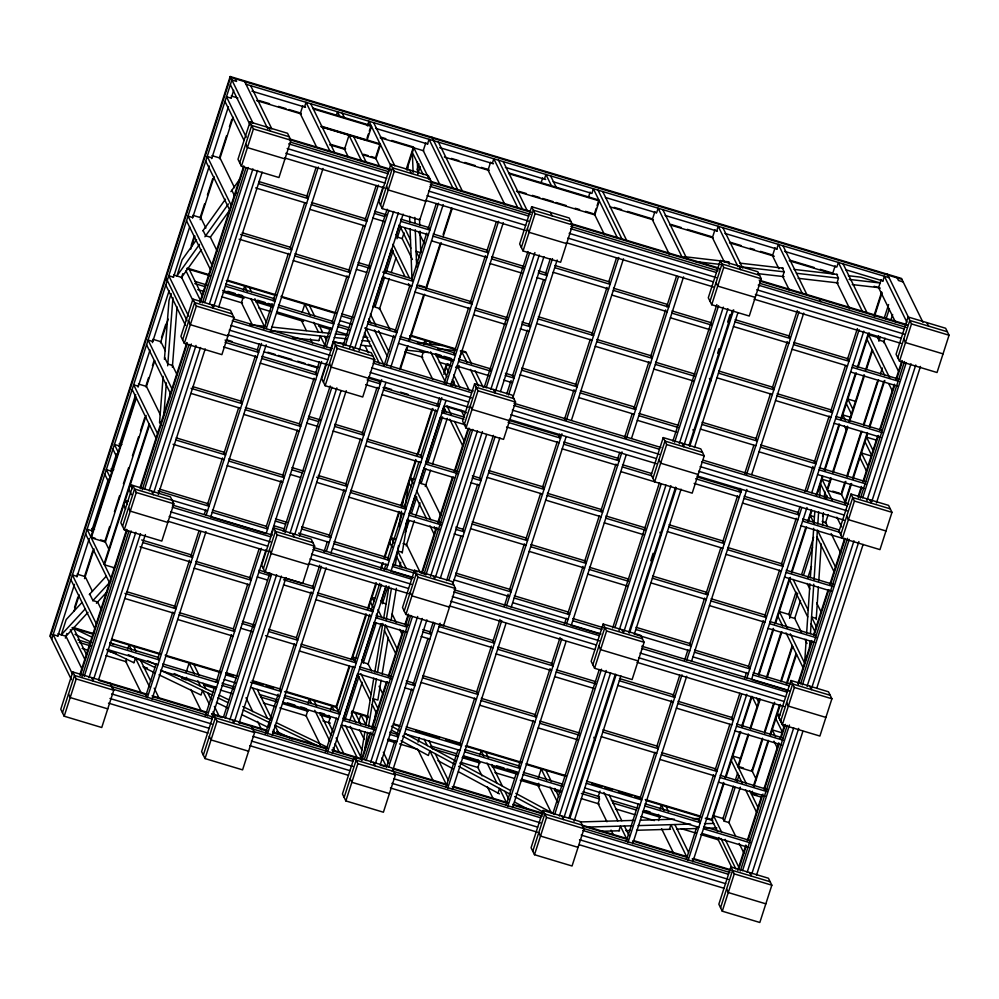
<?xml version="1.0" encoding="UTF-8"?>
<svg xmlns="http://www.w3.org/2000/svg" width="999" height="999" viewBox="0 0 999 999"><rect width="100%" height="100%" fill="white"/><g stroke="black" fill="none" stroke-linecap="round" stroke-linejoin="round"><path stroke-width="1.5" d="M804.657 662.549L806.205 639.397M806.63 633.229L809.939 583.841M810.364 577.672L813.686 528.296M813.985 523.663L814.822 511.313M809.515 647.452L809.939 641.271M810.451 633.553L813.773 584.178M814.085 579.545L817.407 530.069L835.464 566.92M817.819 523.988L818.656 511.65M819.692 496.216L820.516 483.866L827.322 497.752M816.183 619.542L818.368 587.137M818.78 580.956L821.265 543.918M822.514 525.399L823.338 513.061M824.387 497.627L824.799 491.458M159.528 422.864L163.124 376.411M164.435 359.378L168.993 300.524L171.229 293.594M163.836 415.372L166.358 382.854M167.67 365.821L172.939 297.677M170.092 396.653L170.33 393.556M172.365 367.232L177.035 306.83M360.589 757.754L364.91 731.73M365.921 725.599L373.788 678.134M374.8 672.015L382.842 623.451M383.678 618.418L388.998 586.263M398.901 526.548L401.436 511.238M402.197 506.643L403.209 500.524M364.785 749.2L367.582 732.354M368.594 726.223L376.461 678.758M377.472 672.639L385.402 624.8L397.14 648.788M386.101 620.579L391.421 588.423M395.229 565.446L398.526 545.541M404.87 507.267L408.928 482.767L410.964 486.938M374.3 721.515L376.074 710.801M381.156 680.169L377.859 700.074L373.151 698.713L377.922 708.441M382.167 674.05L388.261 637.3M391.046 620.454L396.378 588.299M399.925 566.87L400.686 562.275M402.21 553.084L407.792 519.393M922.951 322.302L901.46 278.434L230.17 76.523L49.95 635.814L71.441 679.682M50.375 636.675L230.594 77.385L901.885 279.308M51.661 639.285L231.868 80.007L236.563 81.419L235.289 78.809M57.78 636.251L74.513 584.353M76.898 576.935L89.323 538.374M91.708 530.968L108.441 479.058M110.827 471.64L116.558 453.846M118.943 446.441L135.677 394.53M138.062 387.113L150.012 350.037M152.397 342.632L169.118 290.721M173.426 277.372L189.685 226.898M192.557 217.994L209.303 166.034M211.688 158.604L228.434 106.656M231.306 97.74L233.691 90.322M135.901 397.14L90.847 536.962L95.08 538.224M136.326 398.002L91.284 537.824L105.357 542.07L146.141 415.484M74.55 607.417L77.885 597.04M84.578 576.273L92.707 551.061M146.229 384.977L148.614 377.56M152.435 365.696L153.871 361.251M161.513 337.525L165.809 324.176M191.146 245.542L194.018 236.638M200.237 217.332L204.545 203.971M207.417 195.067L212.675 178.734M219.38 157.954L226.548 135.689M229.42 126.773L231.818 119.356M65.36 638.124L66.858 633.478M74.013 611.251L79.271 594.942M84.528 578.633L94.081 548.975M146.166 387.325L154.77 360.639M160.502 342.844L168.157 319.118M181.456 277.847L182.805 273.651M190.622 249.375L194.93 236.014M200.187 219.693L214.061 176.636M219.805 158.816L233.192 117.258M105.407 539.722L109.678 526.473M114.423 511.763L119.63 495.566M123.426 483.791L128.646 467.607M132.442 455.831L138.611 436.7M140.509 430.806L144.768 417.557M104.071 563.948L149.126 424.125M149.55 424.987L104.495 564.81L114.361 567.782M147.64 694.392L72.79 671.965L60.777 709.253L64.186 716.208L101.748 727.509L113.761 690.222L110.352 683.254M192.944 299.101L180.919 336.388L184.34 343.356L221.89 354.645L233.903 317.357L230.494 310.402L192.944 299.101L196.353 306.069L184.34 343.356M250.012 121.99L237.987 159.278L241.408 166.246L278.958 177.535L290.971 140.26L287.562 133.292L250.012 121.99L253.421 128.958L241.408 166.246M62.487 712.724L74.5 675.449L112.05 686.738M122.552 526.298L134.578 489.011L207.542 510.876M182.63 339.872L194.643 302.585L232.205 313.873M239.698 162.762L251.711 125.474L289.273 136.776M64.186 716.208L76.211 678.92L72.79 671.965M124.263 529.782L136.276 492.495L132.867 485.526L120.854 522.814L124.263 529.782L161.813 541.071L173.838 503.796L170.417 496.828L130.332 484.652L132.268 488.623M79.833 674.687L126.673 529.358M140.047 487.837L186.875 342.507M199.788 302.447L243.793 165.859M80.27 675.561L127.148 530.082M140.472 488.711L187.325 343.294M200.687 301.823L244.218 166.733M82.093 676.485L128.896 531.206M142.27 489.697L189.098 344.38M202.46 302.922L245.991 167.832M84.253 676.335L131.106 530.944M144.493 489.41L191.333 344.018M204.72 302.485L248.227 167.482M88.948 677.747L135.827 532.267M149.188 490.821L196.029 345.429M209.39 303.983L252.922 168.893M93.719 678.958L140.522 533.678M153.896 492.17L200.512 347.502M213.611 306.88L257.555 170.492M98.476 680.132L145.379 534.577M158.304 494.48L205.207 348.913M218.606 307.33L262.163 172.165M127.76 649L129.058 645.004L131.531 650.074M243.406 290.122L244.693 286.126L247.402 291.658M302.834 105.694L300.262 113.686L316.583 147.003M126.573 659.265L125.824 661.6L140.834 692.245M304.545 106.968L306.044 102.31L329.92 151.061M133.966 662.762L135.464 658.104L149.525 686.8M145.579 696.603L156.081 663.998M157.992 658.066L172.802 612.112M174.238 607.667L189.523 560.227M190.959 555.781L199.076 530.581M204.333 514.273L205.757 509.827M207.193 505.382L222.477 457.942M223.913 453.496L238.724 407.542M240.634 401.61L255.432 355.656M257.342 349.725L259.253 343.793M264.036 328.971L272.153 303.771M273.114 300.811L288.399 253.371M290.309 247.44L304.633 202.972M306.543 197.04L316.096 167.395M147.328 697.739L200.824 531.705M206.081 515.397L261.488 343.444M266.271 328.621L318.331 167.033M336.363 115.272L337.5 111.776L339.623 116.121M152.023 699.15L206.006 531.63M266.184 344.855L210.739 516.945L266.121 533.616L321.578 361.513M270.492 331.518L323.027 168.456M186.139 672.402L189.136 663.074L194.455 673.938M302.21 312.188L304.782 304.208L310.252 315.372M185.914 679.67L186.663 677.347M367.445 125.886L368.943 121.229L390.784 165.797M367.02 138.174L368.381 133.978M369.28 131.181L370.629 126.985M375.974 156.443L379.583 145.267M318.843 340.647L320.342 335.989L325.15 345.779M205.182 716.158L214.735 686.513M216.171 682.067L231.456 634.627M233.366 628.696L247.702 584.228M249.613 578.296L259.166 548.651M212.238 512.287L267.632 528.946L266.346 526.336L281.131 480.457M282.567 476.011L297.377 430.057M299.288 424.125L314.086 378.171M315.522 373.726L319.343 361.875M324.126 347.04L330.332 327.772M332.242 321.84L347.053 275.886M348.489 271.441L363.286 225.487M365.197 219.555L376.186 185.464M207.417 715.808L261.401 548.301M326.361 346.69L378.421 185.115M212.113 717.22L266.084 549.712M270.866 534.89L326.273 362.924M330.569 349.588L383.117 186.526M273.701 527.897L261.688 565.172L265.097 572.14L302.647 583.441L314.66 546.153L311.251 539.185L273.701 527.897L277.11 534.852L265.097 572.14M333.766 341.458L321.753 378.746L325.162 385.714L362.724 397.003L374.737 359.715L371.328 352.759L333.766 341.458L337.175 348.426L325.162 385.714M390.834 164.348L378.821 201.636L382.23 208.604L419.792 219.905L431.805 182.617L428.396 175.649L390.834 164.348L394.243 171.316L382.23 208.604M203.321 755.094L215.334 717.806L252.884 729.095M263.386 568.656L275.399 531.368L312.962 542.669M323.464 382.23L335.477 344.942L373.027 356.243M380.532 205.12L392.545 167.832L430.094 179.133M205.02 758.566L217.033 721.278L213.624 714.322L201.611 751.61L205.02 758.566L242.582 769.867L254.595 732.579L251.174 725.611M223.451 717.17L269.88 573.101M283.279 531.518L330.182 385.951M343.107 345.854L387.137 209.203M225.212 718.306L271.641 574.225M285.04 532.642L331.943 387.088M345.342 345.492L388.898 210.327M406.306 169.093L413.436 146.978L429.495 179.783M406.73 169.955L413.861 147.852M229.832 719.942L276.648 574.675M290.022 533.166L336.825 387.887M349.725 347.864L393.668 211.488M234.465 721.553L281.343 576.086M294.693 534.627L341.059 390.734M354.895 347.789L398.426 212.712M372.902 306.905L382.405 277.435M384.303 271.541L391.433 249.425M396.178 234.69L399.026 225.849M417.07 169.842L418.981 163.936M425.824 142.682L423.251 150.674L439.572 183.991M239.161 722.964L286.001 577.584M299.388 536.038L346.241 390.659M359.141 350.599L403.121 214.123M375.137 306.568L384.64 277.098M386.064 272.677L393.181 250.562M396.978 238.773L400.786 226.985M417.882 173.926L420.254 166.558M427.535 143.968L429.033 139.311L452.922 188.049M379.358 309.465L389.323 278.509M391.233 272.615L395.979 257.867M402.147 238.711L404.046 232.817M265.272 734.24L278.172 694.205M279.608 689.76L294.405 643.806M296.316 637.874L311.126 591.92M312.562 587.474L319.73 565.247M324.026 551.898L327.372 541.52M329.283 535.589L344.081 489.635M345.517 485.189L360.327 439.235M362.237 433.304L377.048 387.35M384.215 365.122L393.768 335.477M395.192 331.019L410.002 285.065M411.913 279.146L426.723 233.192M428.159 228.734L436.276 203.534M268.444 726.173L269.193 723.838M267.507 733.878L321.478 566.371M326.261 551.548L381.668 379.595M386.451 364.76L438.511 203.184M272.203 735.289L326.173 567.782M330.956 552.959L385.889 382.48M390.659 367.657L443.206 204.595M399.912 368.531L406.556 347.889M408.941 340.522L423.663 294.83M426.036 287.462L439.81 244.718M443.131 234.403L451.685 207.867M400.337 369.393L407.942 345.816M409.84 339.922L424.563 294.23M425.986 289.81L441.183 242.645M443.081 236.751L452.11 208.741M308.029 703.221L309.315 699.225L311.351 703.396M423.663 344.343L424.95 340.347L426.673 343.856M423.226 352.285L421.728 356.943L432.642 379.233M490.609 162.175L488.036 170.167L505.032 204.87M492.32 163.449L493.818 158.791L517.694 207.542M330.557 710.002L331.843 706.006L333.891 710.164M335.914 707.18L349.288 665.659M351.198 659.727L366.009 613.748M367.445 609.303L376.049 582.617M380.831 567.782L382.267 563.336M384.178 557.405L398.988 511.426M400.899 505.494L415.709 459.528M417.145 455.082L431.955 409.103M443.906 372.028L446.291 364.623M336.338 708.054L349.712 666.533M352.01 659.415L366.446 614.622M368.356 608.691L376.473 583.478M381.256 568.656L383.166 562.724M384.603 558.266L399.413 512.3M401.323 506.368L416.133 460.402M418.044 454.47L432.867 408.491M443.856 374.388L447.302 363.686M325.362 752.309L336.351 718.219M338.261 712.287L353.059 666.333M300.874 646.316L356.268 662.974L354.982 660.364L369.78 614.447M371.216 610.002L379.807 583.316M384.116 569.979L386.026 564.048M387.45 559.602L402.26 513.648M404.17 507.717L418.981 461.763M420.891 455.831L435.701 409.877M437.137 405.432L439.523 398.014M444.293 383.191L451.935 359.478M453.846 353.546L468.656 307.592M470.092 303.147L485.377 255.707M486.813 251.261L496.366 221.616M327.597 751.96L381.568 584.44M386.351 569.617L441.758 397.664M446.053 384.315L498.601 221.254M343.331 718.293L357.192 675.287M361.975 660.451L374.4 621.902M381.081 601.136L385.864 586.301M405.931 524.025L407.367 519.567M409.278 513.636L415.01 495.841M419.318 482.505L424.088 467.669M425.999 461.738L440.334 417.245M442.245 411.313L443.681 406.868M450.849 384.627L451.81 381.655M458.991 359.353L461.138 352.697M332.292 753.371L386.263 585.851M445.966 400.562L390.996 571.166L412.862 577.747M450.749 385.739L503.296 222.665M345.092 719.417L358.953 676.41M363.249 663.061L376.148 623.026M382.367 603.746L387.624 587.437M405.307 532.567L409.128 520.704M411.513 513.286L416.77 496.978M440.809 515.596L425.786 484.952L421.103 483.541L425.849 468.793M427.759 462.862L442.569 416.895M444.006 412.45L444.967 409.478M452.609 385.751L454.046 381.306M459.09 365.622L458.341 367.957L469.255 390.247M349.787 720.828L362.212 682.28M367.944 664.472L380.844 624.437M406.168 545.841L414.298 520.629M415.734 516.183L420.03 502.834M425.287 486.525L430.544 470.204M432.455 464.273L447.265 418.306M358.803 721.415L360.951 714.76L365.709 724.475M414.523 570.254L402.51 607.529L405.919 614.497L443.481 625.799L455.494 588.511L452.085 581.543L414.523 570.254L417.932 577.21L405.919 614.497M474.6 383.816L462.587 421.103L465.996 428.072L503.546 439.36L515.559 402.085L512.15 395.117L474.6 383.816L478.009 390.784L465.996 428.072M531.668 206.718L519.655 243.993L523.064 250.961L560.614 262.262L572.627 224.975L569.218 218.007L531.668 206.718L535.077 213.674L523.064 250.961M540.996 183.167L542.707 177.847M344.143 797.452L356.156 760.164L542.32 816.083M404.22 611.013L416.233 573.726L453.783 585.027M464.285 424.587L476.298 387.3L513.861 398.601M521.353 247.477L533.379 210.19L570.928 221.491M544.418 179.121L545.929 174.463L551.46 185.777M345.854 800.923L357.867 763.648L354.458 756.68L342.445 793.968L345.854 800.923L383.404 812.224L395.417 774.937L392.008 767.981L331.968 749.837M361.451 759.552L370.105 732.717M371.528 728.271L386.351 682.292M388.261 676.36L403.072 630.394M404.982 624.462L408.329 614.085M421.703 572.564L436.039 528.071M437.949 522.14L452.285 477.647M454.195 471.715L468.056 428.708M361.925 760.276L371.004 732.105M372.44 727.659L387.25 681.68M389.16 675.749L403.496 631.268M405.407 625.337L408.753 614.947M422.127 573.426L436.95 527.46M438.374 523.014L453.196 477.035M455.107 471.103L468.968 428.096M364.298 759.49L410.726 615.421M424.125 573.826L470.554 429.757M484.428 386.688L527.984 251.523M366.059 760.614L412.487 616.545M425.886 574.962L472.789 429.395M486.188 387.812L529.732 252.647M370.617 762.462L417.657 616.47M430.581 576.373L477.485 430.806M490.884 389.223L534.915 252.572M375.312 763.873L422.227 618.431M435.539 576.947L482.38 431.568M495.317 391.62L539.273 255.02M380.107 765.109L426.923 619.842M440.297 578.334L486.638 434.54M500.487 391.546L543.956 256.656M386.401 767.419L395.005 740.734M396.915 734.802L411.713 688.848M413.149 684.402L427.959 638.448M429.87 632.517L433.216 622.14M446.59 580.631L460.914 536.163M462.824 530.232L477.634 484.278M479.545 478.346L493.394 435.364M506.768 393.856L511.076 380.507M512.499 376.061L527.31 330.107M528.746 325.662L543.556 279.708M545.466 273.776L550.237 258.953M388.636 767.057L434.965 623.276M448.826 580.282L495.154 436.488M508.528 394.98L552.472 258.604M392.37 771.44L440.147 623.201M453.034 583.179L499.85 437.899M513.224 396.391L557.167 260.015M588.411 197.427L590.122 192.108M418.032 742.157L419.318 738.161M594.83 212.625L596.178 208.429M597.077 205.632L598.426 201.436M446.016 786.975L457.954 749.912M459.865 743.98L474.675 698.026M476.585 692.095L491.396 646.141M492.819 641.695L499.987 619.467M504.283 606.118L508.104 594.255M509.54 589.81L524.35 543.856M525.786 539.41L540.584 493.456M542.494 487.524L557.305 441.57M558.741 437.125L559.69 434.165M564.472 419.343L574.025 389.685M575.461 385.239L590.272 339.285M591.695 334.84L606.98 287.4M608.891 281.481L616.533 257.754M447.764 788.099L501.748 620.591M506.518 605.769L561.925 433.803M566.233 420.467L618.768 257.405M452.46 789.51L505.956 623.488M511.213 607.18L566.146 436.7M571.403 420.392L623.463 258.816M479.845 754.894L481.131 750.898L483.766 756.28M654.907 211.588L652.335 219.58L669.442 254.52M656.618 212.874L658.116 208.204L682.005 256.955M498.014 793.106L499.525 788.448L506.293 802.259M506.093 805.044L516.608 772.427M518.518 766.508L533.329 720.554M534.765 716.096L550.049 668.668M551.473 664.223L560.077 637.537M564.373 624.188L566.283 618.269M567.719 613.811L583.004 566.383M584.44 561.938L599.238 515.984M600.674 511.525L615.958 464.098M617.394 459.652L619.78 452.235M624.562 437.412L632.205 413.698M634.115 407.767L648.925 361.813M650.836 355.881L665.634 309.927M666.658 306.768L676.623 275.836M507.854 806.181L561.838 638.661M566.608 623.838L622.015 451.885M626.311 438.536L678.383 276.96M512.549 807.592L566.046 641.558M626.236 454.782L571.253 625.386L598.95 633.716M631.493 438.474L683.553 276.885M538.211 778.296L541.208 768.98L546.653 780.082M714.997 229.658L712.424 237.65L724.5 262.3M538.736 783.241L537.986 785.576L551.635 813.423M716.708 230.944L718.206 226.286L737.986 266.671M543.094 810.451L531.081 847.739L534.49 854.707L572.052 865.996L584.065 828.72L580.656 821.752L543.094 810.451L546.515 817.419L534.49 854.707M603.171 624.025L591.158 661.313L594.567 668.281L632.117 679.57L644.13 642.282L640.721 635.327L603.171 624.025L606.58 630.993L594.567 668.281M663.236 437.599L651.223 474.887L654.645 481.843L666.658 444.555L663.236 437.599L700.799 448.888L704.208 455.856L692.195 493.144L620.816 471.59M720.316 260.489L708.291 297.777L711.713 304.732L749.262 316.034L761.275 278.746L757.866 271.778L720.316 260.489L723.726 267.457L711.713 304.732M532.792 851.223L544.805 813.935L627.634 838.76M592.857 664.797L604.882 627.509L642.432 638.798M652.934 478.359L664.947 441.083L702.497 452.372M710.002 301.261L722.015 263.973L759.577 275.262M552.897 813.436L599.263 669.53M612.649 627.996L659.49 482.604M672.876 441.071L716.857 304.583M554.645 814.56L601.498 669.18M614.885 627.634L661.251 483.741M674.637 442.195L718.606 305.719M559.34 815.971L606.218 670.504M619.093 630.531L665.946 485.152M679.295 443.693L723.301 307.13M564.098 817.182L610.601 672.876M624 631.293L670.903 485.726M683.828 445.629L727.934 308.728M650.736 560.739L653.121 553.321M717.607 353.196L719.043 348.751M727.634 322.065L730.019 314.66M568.868 818.368L615.297 674.288M628.696 632.704L675.599 487.137M688.998 445.554L732.554 310.389M569.855 818.318L616.183 674.525M629.557 633.016L676.373 487.749M689.747 446.241L733.691 309.852M574.075 821.215L620.879 675.936M634.253 634.427L681.068 489.16M694.442 447.652L737.911 312.749M600.012 791.046L598.301 796.378L599.575 798.988L598.076 803.646L606.942 821.752M775.087 247.74L772.502 255.732L778.908 268.793M776.785 249.013L778.296 244.355L802.172 293.107M618.943 830.781L620.441 826.123L626.46 838.411M626.273 841.195L638.211 804.133M640.122 798.201L654.932 752.247M656.842 746.315L671.653 700.361M673.089 695.916L679.77 675.162M684.552 660.339L687.886 649.962M689.797 644.03L704.607 598.076M706.043 593.631L720.853 547.677M722.764 541.745L737.574 495.791M738.998 491.346L739.959 488.386M744.73 473.563L753.808 445.392M755.719 439.46L770.529 393.506M772.439 387.575L787.249 341.621M788.673 337.175L797.277 310.502M628.034 842.319L682.005 674.812M686.788 659.989L741.72 489.51M746.49 474.687L799.038 311.626M632.729 843.73L686.7 676.223M691.483 661.4L746.89 489.435M751.66 474.612L803.733 313.037M660.102 809.115L661.388 805.119L663.935 810.314M832.592 273.801L835.164 265.809M658.541 820.554L659.665 817.057L658.391 814.447M669.455 829.32L670.953 824.662L686.55 856.48M686.363 859.265L696.865 826.648M698.776 820.728L713.586 774.774M715.022 770.316L729.832 724.362M731.743 718.443L739.859 693.231M744.642 678.408L746.553 672.489M748.463 666.558L763.261 620.604M764.697 616.158L779.507 570.204M781.418 564.273L796.228 518.319M797.652 513.873L800.049 506.456M804.819 491.633L812.936 466.433M814.372 461.988L829.182 416.034M830.619 411.588L845.429 365.634M847.339 359.702L857.367 328.571M688.124 860.389L741.62 694.367M746.865 678.059L801.797 507.579M807.055 491.283L859.128 329.695M692.806 861.812L746.79 694.293M751.523 679.607L806.98 507.517M811.75 492.694L863.81 331.106M895.604 322.34L878.596 287.637L881.168 279.645M882.879 280.931L884.377 276.261L906.905 322.227M723.601 782.454L711.663 819.505L717.532 831.48M725.024 778.009L739.834 732.08M741.745 726.148L751.285 696.515M758.453 674.288L773.251 628.346M774.687 623.9L789.485 577.971M791.395 572.04L805.718 527.584M807.629 521.653L811.45 509.802M816.233 494.992L822.439 475.724M824.35 469.792L839.148 423.863M840.584 419.418L855.381 373.476M857.292 367.545L868.268 333.466M874 315.684L881.642 291.983M712.087 820.379L724.025 783.328M725.936 777.397L740.734 731.468M742.17 727.022L751.723 697.389M758.878 675.162L773.676 629.22M775.586 623.289L790.396 577.36M791.82 572.914L806.63 526.972M808.541 521.053L811.875 510.676M816.982 494.855L822.864 476.598M824.774 470.666L839.572 424.725M841.245 419.555L856.28 372.864M858.191 366.945L869.18 332.854M874.425 316.558L882.067 292.844M748.276 733.953L737.849 766.333L743.481 768.019M750.174 728.059L759.665 698.626M766.295 678.021L781.006 632.392M827.047 489.485L830.843 477.709M832.741 471.815L847.439 426.186M848.863 421.778L864.048 374.675M865.471 370.267L872.102 349.662M748.701 734.814L738.273 767.195L752.359 771.428L762.786 739.06M750.599 728.933L760.089 699.5M767.195 677.422L781.905 631.793M831.268 478.571L827.484 490.347L841.558 494.58L845.828 481.343M833.166 472.689L847.876 427.06M849.762 421.178L864.472 375.549M866.37 369.667L872.527 350.524M722.914 818.755L733.416 786.151M735.326 780.219L737.712 772.814M788.798 614.26L795.966 592.032M801.697 574.25L813.623 537.212M826.048 498.676L826.997 495.716M877.609 338.649L878.571 335.676M884.29 317.894L888.598 304.558M719.005 837.462L718.256 839.797L731.892 867.644M724.188 821.365L735.164 787.287M737.075 781.355L738.985 775.424M789.597 618.356L797.714 593.169M803.446 575.387L812.524 547.227M822.552 516.108L823.501 513.149M878.895 341.258L880.319 336.813M886.051 319.031L889.397 308.654M728.883 822.776L740.346 787.212M794.779 618.281L800.499 600.499M807.667 578.271L811.488 566.421M825.336 523.451L828.196 514.56M883.578 342.669L885.014 338.224M890.746 320.442L892.656 314.51M751.922 770.566L762.362 738.186M764.735 730.818L773.263 704.332M780.856 680.781L792.244 645.454M841.608 492.245L844.929 481.943M846.827 476.048L861.051 431.905M863.423 424.538L877.172 381.855M764.685 733.166L774.65 702.26M781.28 681.655L792.669 646.328M847.252 476.923L861.95 431.293M863.848 425.412L878.558 379.782M880.444 373.901L882.342 368.007M753.433 785.951L768.144 740.334M770.029 734.44L779.52 705.007M786.163 684.402L796.116 653.496M844.542 503.221L850.711 484.09M852.597 478.196L867.307 432.567M869.205 426.685L883.903 381.056M752.434 791.245L751.485 794.18L761.35 797.152M753.858 786.825L768.568 741.196M770.466 735.314L780.419 704.407M787.062 683.803L796.54 654.357M844.967 504.095L851.61 483.479M853.034 479.07L867.731 433.441M869.63 427.56L884.802 380.457M730.868 866.932L718.855 904.22L722.265 911.188L759.827 922.477L771.84 885.189L768.431 878.233L730.868 866.932L734.277 873.9L722.265 911.188M790.946 680.506L778.933 717.794L782.342 724.75L819.892 736.051L831.905 698.763L828.496 691.795L790.946 680.506L794.355 687.474L782.342 724.75M851.011 494.08L838.998 531.356L842.407 538.324L854.432 501.036L851.011 494.08L888.573 505.369L891.982 512.337L879.969 549.625L801.086 525.811M908.079 316.97L896.066 354.258L899.487 361.213L937.037 372.515L949.05 335.227L945.641 328.259L908.079 316.97L911.5 323.926L899.487 361.213M720.566 907.704L732.579 870.416L770.129 881.717M780.631 721.278L792.644 683.99L830.206 695.279M840.708 534.84L852.721 497.552L890.271 508.853M897.776 357.729L909.789 320.454L947.339 331.743M737.724 870.254L745.841 845.067M747.277 840.621L762.075 794.68M763.985 788.748L778.783 742.819M780.219 738.373L784.515 725.037M797.889 683.541L811.737 640.571M813.648 634.64L827.971 590.184M829.882 584.265L844.679 538.324M858.054 496.84L861.388 486.463M862.824 482.017L877.621 436.076M879.532 430.157L894.342 384.215M895.766 379.77L901.972 360.514M738.636 869.642L746.265 845.928M748.176 840.009L762.986 794.068M764.41 789.622L779.22 743.693M781.131 737.761L785.426 724.425M798.313 684.415L812.162 641.445M814.073 635.514L828.87 589.585M830.781 583.653L845.104 539.198M858.478 497.702L861.825 487.337M863.723 481.406L878.533 435.477M880.444 429.545L894.767 385.09M896.677 379.158L902.409 361.376M740.321 870.966L787.224 725.411M800.624 683.816L847.527 538.261M860.451 498.151L904.482 361.513M742.557 870.604L789.46 725.049M802.384 684.939L849.287 539.385M862.686 497.802L906.243 362.637M747.177 872.252L793.681 727.946M807.08 686.363L853.983 540.796M866.907 500.699L911.013 363.798M751.81 873.863L798.688 728.396M811.563 688.423L858.865 541.608M871.765 501.585L915.771 365.01M756.505 875.274L802.871 731.38M816.732 688.348L863.099 544.455M876.485 502.909L920.466 366.433M196.553 239.635L182.093 259.852L176.91 275.961L199.5 244.38M202.884 230.794L225.474 199.213M230.894 191.633L239.935 178.996M204.92 236.8L228.409 203.958M234.74 195.105L236.551 192.582M193.157 300.974L181.606 277.372L201.486 249.588M210.514 236.95L230.394 209.153M81.943 602.522L66.184 619.567L61.264 634.84L85.415 608.691M89.286 594.567L106.094 576.373M113.436 568.419L115.547 566.146M92.77 600.736L110.627 581.406M57.917 633.828L65.959 636.251L88.012 612.375M96.416 603.284L106.918 591.92M580.169 821.94L634.228 820.379M640.396 820.204L674.375 819.217M692.906 818.681L699.088 818.506M588.661 827.047L631.905 825.786M638.074 825.611L690.584 824.088M704.482 823.688L713.748 823.426M599.512 831.343L619.592 830.768M625.761 830.581L630.394 830.456M636.575 830.269L670.554 829.282M676.735 829.108L696.803 828.533M706.081 828.258L716.882 827.946M250.087 324.7L265.584 326.373M271.778 327.048L329.108 333.266M335.302 333.941L347.702 335.289M363.186 336.963L367.832 337.475M417.42 342.844L442.207 345.542M270.717 330.594L328.034 336.813M334.228 337.487L346.628 338.836M362.125 340.522L369.867 341.358M438.037 348.751L455.082 350.599M292.445 337.787L318.793 340.634M332.729 342.158L343.581 343.331M360.614 345.179L371.466 346.353M405.544 350.05L428.783 352.572M684.103 256.656L729.02 261.863M739.872 263.124L783.253 268.157M794.093 269.418L837.474 274.45M848.313 275.712L860.713 277.148L880.107 282.979L849.113 279.383M695.741 261.588L720.529 264.46M742.22 266.983L784.053 271.828M796.44 273.276L838.273 278.122M757.766 273.614L784.103 276.673M798.039 278.296L838.323 282.967M852.259 284.578L878.596 287.637M245.954 84.241L889.073 277.685M903.158 281.918L898.463 280.507L897.189 277.897M312.874 108.079L371.079 125.587M313.299 108.941L371.503 126.461L366.995 140.434L320.729 126.523M251.91 91.146L305.557 107.28M375.599 128.347L427.759 144.031M439.697 147.627L493.431 163.786M505.382 167.382L545.691 179.508M553.159 181.756L591.97 193.431L593.331 188.724L617.22 237.475M605.406 197.465L656.168 212.737M665.122 215.434L717.382 231.144M724.849 233.391L777.097 249.113M784.565 251.361L836.812 267.07L838.373 262.425L862.262 311.176M845.778 269.767L883.091 280.994M508.753 172.927L598.876 200.037M509.178 173.801L599.3 200.911L594.805 214.897L516.495 191.333M259.116 100.562L269.555 103.709M278.496 106.394L285.939 108.629M288.923 109.528L300.849 113.112M381.318 137.325L385.789 138.661M391.745 140.459L412.612 146.741M451.398 158.404L458.866 160.652M464.835 162.437L475.287 165.584M481.268 167.382L488.723 169.63M614.135 207.355L621.603 209.59M627.572 211.388L651.46 218.581M670.866 224.413L681.318 227.56M687.287 229.358L711.176 236.538M730.581 242.37L741.033 245.517M749.999 248.214L754.47 249.563M760.439 251.361L772.389 254.945M790.309 260.339L814.185 267.52M820.167 269.318L832.105 272.914M256.568 100.537L301.273 113.986M380.257 137.75L423.713 150.812M444.368 157.03L489.16 170.504M610.089 206.868L653.383 219.892M669.805 224.837L713.099 237.862M729.52 242.794L774.312 256.268M789.235 260.764L834.028 274.226M874.125 286.288L880.306 288.149M231.219 95.979L237.924 98.002M231.156 98.189L226.461 96.778L246.254 137.175M321.828 126.361L380.032 143.868M322.252 127.223L380.457 144.73L375.961 158.716L362.525 154.683M519.018 191.358L526.411 193.581M532.317 195.354L539.71 197.577M542.657 198.464L552.996 201.573M555.956 202.472L566.296 205.582M575.162 208.242L579.595 209.578M585.514 211.351L592.894 213.574M330.756 144.38L345.679 148.863M363.586 154.258L368.069 155.607M371.054 156.506L375.524 157.842M329.682 144.805L344.618 149.288M723.726 267.457L761.275 278.746M911.5 323.926L949.05 335.227M289.211 138.811L390.547 169.293M430.781 181.393L530.769 211.476M571.078 223.589L718.88 268.057M759.19 280.17L906.992 324.638M289.635 139.685L390.659 170.067M431.006 182.205L531.193 212.337M571.465 224.45L719.392 268.943M759.615 281.044L906.767 325.312M253.421 128.958L290.971 140.26M394.243 171.316L431.805 182.617M535.077 213.674L572.627 224.975M290.334 142.12L388.948 171.778M430.294 184.216L530.369 214.323M570.854 226.511L718.019 270.779M759.515 283.241L906.155 327.347M288.674 143.856L388.174 173.776M430.082 186.376L528.658 216.034M758.229 285.09L904.445 329.058M570.641 228.671L716.32 272.49M287.175 148.514L386.663 178.434M428.583 191.046L528.658 221.141M569.143 233.329L716.32 277.61M756.73 289.747L904.257 334.116M285.826 153.259L384.965 183.079M427.048 195.692L525.661 225.349M567.857 238.062L713.336 281.818M755.394 294.455L901.26 338.336M755.269 297.39L717.719 286.101L716.008 282.617M943.044 353.871L905.494 342.57L903.783 339.086M284.715 157.992L384.627 188.049M425.549 200.362L525.462 230.407M566.358 242.72L713.323 286.925M754.083 299.176L901.048 343.381M284.965 158.891L247.415 147.602L245.704 144.118M425.799 201.261L388.236 189.96L386.538 186.476M566.62 243.619L529.07 232.317L527.36 228.833M212 155.644L220.042 158.067L234.553 187.687M211.938 157.854L207.243 156.443L231.119 205.182M374.625 211.264L386.288 214.773M400.861 219.156L428.559 227.485L429.845 230.095L400.686 221.328M554.882 265.484L608.816 281.706L610.102 284.315L554.707 267.657M735.152 319.705L789.085 335.926L790.359 338.536L734.964 321.878M374.45 213.436L384.652 216.508M258.778 181.531L306.88 195.991L308.167 198.614L258.604 183.704M433.204 233.991L487.15 250.212L488.424 252.834L433.029 236.164M613.473 288.212L667.407 304.433L668.681 307.043L613.299 290.384M793.73 342.432L847.664 358.653L848.95 361.263L793.556 344.605M372.939 218.094L384.603 221.603M399.188 225.986L428.334 234.753M553.209 272.315L608.603 288.973M733.466 326.536L788.86 343.194M311.538 202.51L365.472 218.731L366.745 221.341L311.351 204.683M491.795 256.731L523.863 266.371M538.436 270.754L545.729 272.952L547.015 275.562L538.261 272.927M672.052 310.951L711.413 322.789M852.322 365.172L898.963 379.195M255.644 187.924L306.656 203.272M431.531 240.834L486.925 257.492M491.62 258.903L523.688 268.544M611.788 295.042L667.182 311.713M671.877 313.124L711.238 324.962M792.057 349.263L847.452 365.934M852.147 367.345L898.788 381.368M309.852 209.34L365.247 225.999M490.109 263.561L522.19 273.202M536.763 277.597L545.504 280.22M670.379 317.782L709.74 329.62M850.636 372.003L897.289 386.026M855.893 401.461L847.851 399.038L852.884 409.315M358.104 262.525L369.767 266.034M384.34 270.417L412.038 278.746L413.324 281.368L382.704 272.153M538.361 316.745L592.307 332.967L593.581 335.577L538.186 318.918M718.631 370.966L772.564 387.187L773.838 389.797L718.456 373.139M357.929 264.698L369.593 268.207M192.77 215.297L200.824 217.72L205.881 228.047M419.031 285.227L424.662 286.913M192.72 217.507L188.024 216.096L211.9 264.847M242.257 232.792L290.359 247.265L291.646 249.875L240.622 234.528M416.695 285.264L470.629 301.486L471.903 304.096L416.508 287.437M596.952 339.485L650.886 355.706L652.172 358.316L596.778 341.658M777.21 393.706L831.156 409.927L832.429 412.537L777.035 395.879M850.786 417.307L842.744 414.885L845.266 420.03M356.418 269.368L366.633 272.427M382.667 277.26L411.813 286.026M536.688 323.576L592.082 340.247M716.945 377.797L772.339 394.468M295.017 253.771L348.951 270.005L350.224 272.615L294.83 255.944M475.274 307.992L507.342 317.645M521.928 322.028L529.208 324.213L530.494 326.835L521.74 324.2M655.544 362.212L694.892 374.051M835.801 416.433L882.442 430.469M239.123 239.186L290.147 254.533M415.01 292.095L470.404 308.753M475.099 310.165L507.167 319.817M595.267 346.316L650.661 362.974M655.356 364.385L694.717 376.223M775.536 400.537L830.931 417.195M835.626 418.606L882.267 432.642M293.331 260.614L348.726 277.272M473.601 314.835L505.669 324.475M520.242 328.858L528.983 331.493M653.858 369.056L693.219 380.894M834.115 423.264L880.768 437.3M876.385 440.134L866.533 437.175L873.014 450.399M871.278 455.981L861.425 453.022L867.906 466.246M341.583 313.798L353.246 317.307M367.819 321.69L395.517 330.02L396.803 332.63L367.644 323.863M521.853 368.019L575.786 384.24L577.06 386.85L521.665 370.192M702.11 422.24L756.043 438.461L757.329 441.071L701.935 424.413M187.163 268.082L209.515 274.8M227.397 280.182L276.573 294.98M281.044 296.316L336.188 312.912M410.701 335.314L455.407 348.763M461.363 350.562L465.834 351.91L471.703 363.886M186.95 268.756L209.94 275.674M226.336 280.607L275.512 295.404M281.468 297.19L335.115 313.324M409.627 335.739L455.831 349.638M460.302 350.986L466.258 352.772M341.408 315.971L351.611 319.043M225.737 284.066L273.838 298.539L275.125 301.149L225.562 286.238M400.174 336.526L454.108 352.747L455.382 355.369L399.987 338.698M580.431 390.746L634.365 406.968L635.651 409.59L580.257 392.919M760.689 444.967L814.635 461.188L815.908 463.798L760.514 447.14M339.91 320.629L351.561 324.138M364.685 328.084L395.292 337.287M520.167 374.85L575.561 391.508M700.424 429.071L755.818 445.729M278.496 305.045L332.43 321.266L333.703 323.876L278.321 307.217M458.753 359.265L490.821 368.906M505.407 373.289L512.687 375.487L513.973 378.097L505.219 375.462M639.023 413.486L678.371 425.324M819.28 467.707L865.921 481.73M173.551 274.962L181.606 277.372M195.017 281.406L206.93 285.002M227.797 291.271L235.252 293.519M238.224 294.405L242.707 295.754M257.605 300.237L265.06 302.485M268.032 303.371L272.502 304.72M338.074 324.438L348.514 327.585M436.438 354.033L440.909 355.369M443.881 356.268L451.336 358.516M222.602 290.459L273.626 305.806M398.489 343.369L453.883 360.027M458.578 361.438L490.646 371.079M578.758 397.59L634.14 414.248M638.836 415.659L678.196 427.497M759.015 451.798L814.41 468.469M819.105 469.88L865.746 483.903M173.489 277.16L168.794 275.749L188.586 316.146M194.805 283.579L205.232 286.713M223.114 292.095L243.981 298.364M255.906 301.948L272.29 306.88M337.862 326.611L349.787 330.194M419.83 351.261L424.3 352.61M436.226 356.193L452.622 361.126M276.81 311.875L332.205 328.534M457.08 366.096L489.148 375.749M503.721 380.132L512.475 382.754M637.337 420.317L676.698 432.155M817.594 474.537L864.247 488.573M197.765 289.585L203.734 291.371M221.616 296.753L242.482 303.034M258.866 307.954L270.791 311.551M276.76 313.336L303.584 321.403M318.481 325.886L330.407 329.47M336.363 331.268L346.803 334.403M404.92 351.885L422.802 357.267M439.198 362.2L451.111 365.784M455.581 367.132L458.566 368.019M830.069 481.63L822.015 479.208L832.217 500.024M832.679 491.171L839.722 493.294M666.658 444.555L704.208 455.856M854.432 501.036L891.982 512.337M196.353 306.069L233.903 317.357M337.175 348.426L374.737 359.715M478.009 390.784L515.559 402.085M233.978 319.043L332.392 348.651M373.314 360.964L473.226 391.009M514.035 403.284L661.001 447.49M703.321 460.214L848.8 503.983M232.268 320.766L330.694 350.362M373.102 363.124L471.516 392.719M513.823 405.444L659.315 449.213M701.635 461.938L847.115 505.694M230.769 325.424L330.681 355.469M371.603 367.782L471.503 397.827M512.325 410.114L659.29 454.32M700.137 466.595L847.102 510.801M229.27 330.082L327.684 359.69M370.105 372.44L468.519 402.048M510.826 414.772L656.306 458.529M698.626 471.253L844.118 515.022M698.201 474.5L660.651 463.199L658.94 459.715M885.976 530.981L848.426 519.68L846.715 516.196M227.772 334.74L327.672 364.797M368.594 377.098L468.506 407.155M509.328 419.43L656.293 463.636M697.127 475.924L844.093 520.129M368.793 378.221L378.996 381.281L380.282 383.903L367.157 379.957M509.702 420.604L559.265 435.502L560.539 438.124L508.066 422.34M697.252 477.01L739.522 489.722L740.808 492.332L695.616 478.746M227.897 336.001L190.347 324.712L188.636 321.228M368.731 378.359L331.168 367.07L329.47 363.586M509.552 420.729L472.003 409.428L470.292 405.944M227.61 340.122L232.08 341.471M267.844 352.222L275.299 354.47M278.284 355.369L291.696 359.403M297.652 361.188L305.107 363.436M308.092 364.323L318.519 367.47M384.091 387.187L391.546 389.435M400.487 392.12L407.929 394.355M446.678 406.019L464.56 411.388M814.335 516.77L810.301 515.559L814.023 523.151M225.062 340.097L257.842 349.962M263.811 351.748L317.457 367.882M383.029 387.612L439.66 404.645M444.13 405.994L466.483 412.712M563.911 442.02L617.844 458.241L619.13 460.851L563.736 444.193M744.18 496.241L798.114 512.462L799.387 515.072L743.993 498.414M822.152 521.353L825.674 522.415L827.709 526.585M225.075 342.332L258.604 352.41L257.317 349.8M365.659 384.615L378.783 388.561M383.466 389.972L438.861 406.63L437.587 404.021M506.568 426.998L559.04 442.782M694.118 483.404L739.297 497.002M261.975 356.318L315.909 372.54L317.183 375.149L261.8 358.491M442.232 410.527L464.098 417.107M622.502 464.747L651.648 473.526M802.759 518.968L839.197 529.932M223.576 346.99L257.105 357.068M381.968 394.63L437.362 411.288M442.058 412.699L463.923 419.28M562.237 448.851L617.619 465.509M622.315 466.92L651.473 475.699M742.494 503.071L797.889 519.73M802.584 521.141L840.484 532.542M260.289 363.149L315.684 379.807M440.559 417.37L465.334 424.825M152.822 339.273L160.876 341.695L165.397 350.936M152.772 341.483L148.077 340.072L171.953 388.823M308.541 416.333L320.204 419.842M334.79 424.225L362.475 432.555L363.761 435.164L334.603 426.398M488.811 470.554L542.744 486.775L544.018 489.385L488.623 472.727M669.068 524.775L723.001 540.996L724.287 543.606L668.893 526.948M308.366 418.506L318.569 421.578M192.695 386.601L240.809 401.074L242.083 403.683L191.059 388.336M367.132 439.061L421.066 455.294L422.34 457.904L366.958 441.233M547.39 493.281L601.323 509.515L602.609 512.125L547.215 495.454M727.659 547.502L781.593 563.723L782.866 566.346L727.472 549.675M306.868 423.164L318.531 426.673M333.104 431.056L362.262 439.822M487.125 477.385L542.519 494.043M667.394 531.605L722.776 548.264M245.454 407.58L299.388 423.801L300.674 426.411L245.279 409.752M425.711 461.8L457.792 471.441M472.365 475.836L479.657 478.022L480.931 480.631L472.19 478.009M605.981 516.021L645.342 527.859M786.238 570.242L834.34 584.715M191.021 393.431L240.584 408.341M365.447 445.904L420.841 462.562M425.537 463.973L457.604 473.613M545.716 500.124L601.111 516.783M605.806 518.194L645.154 530.032M725.973 554.345L781.368 571.003M786.063 572.415L832.704 586.438M243.768 414.41L299.163 431.081M424.038 468.631L454.645 477.847M470.679 482.667L479.433 485.302M604.295 522.852L643.656 534.69M784.565 577.072L831.205 591.108M138.411 384.016L146.453 386.438L160.352 414.81M138.349 386.226L133.654 384.815L157.542 433.566M414.448 479.32L410.427 478.109L413.149 483.666M816.258 618.443L811.563 617.032L816.245 626.585M292.02 467.594L303.684 471.103M318.269 475.487L345.966 483.828L347.24 486.438L316.633 477.222M472.29 521.815L526.223 538.049L527.497 540.659L472.115 523.988M652.547 576.036L706.48 592.257L707.767 594.88L652.372 578.209M291.845 469.78L302.048 472.839M176.174 437.874L224.288 452.335L225.562 454.945L175.999 440.047M350.612 490.334L404.545 506.555L405.831 509.165L350.437 492.507M530.869 544.555L584.802 560.776L586.088 563.386L530.694 546.728M711.138 598.776L765.072 614.997L766.345 617.607L710.951 600.948M290.347 474.438L300.549 477.51M316.583 482.33L345.741 491.096M470.604 528.658L525.998 545.317M650.873 582.879L706.268 599.537M228.933 458.853L282.867 475.074L284.153 477.684L228.759 461.026M409.19 513.074L441.271 522.714M455.844 527.097L463.136 529.295L464.41 531.905L455.669 529.27M589.46 567.282L628.821 579.133M769.717 621.503L816.37 635.539M173.039 444.268L224.063 459.615M348.926 497.165L404.32 513.836M409.016 515.247L441.083 524.887M529.195 551.386L584.59 568.044M589.285 569.467L628.633 581.306M709.452 605.606L764.847 622.265M769.542 623.676L816.183 637.712M227.26 465.684L282.642 482.342M407.517 519.905L439.585 529.545M454.158 533.928L462.912 536.563M587.774 574.125L627.135 585.963M768.044 628.346L814.684 642.369M119.193 443.681L121.866 444.48M119.131 445.879L114.435 444.468L118.182 452.135M395.229 538.973L391.208 537.762L393.693 542.844M403.047 543.556L406.568 544.617L420.217 572.464M402.335 552.31L397.639 550.899L406.331 568.643M111.076 468.843L113.761 469.655M275.499 518.868L287.163 522.377M301.748 526.76L329.445 535.089L330.719 537.699L301.561 528.933M455.769 573.089L509.702 589.31L510.976 591.92L455.594 575.262M636.026 627.31L689.959 643.531L691.246 646.141L635.851 629.482M111.014 471.053L106.319 469.642L110.077 477.297M275.324 521.041L285.527 524.113M159.665 489.135L207.767 503.608L209.041 506.218L158.029 490.871M334.091 541.608L388.024 557.829L389.31 560.439L333.916 543.781M514.348 595.829L568.294 612.05L569.567 614.66L514.173 598.001M694.617 650.037L748.551 666.271L749.824 668.88L694.442 652.21M273.826 525.699L284.028 528.771M298.601 533.154L329.22 542.37M454.083 579.919L509.478 596.578M635.801 634.577L689.747 650.799M212.412 510.114L266.346 526.336M392.682 564.335L417.457 571.79M420.367 572.664L424.75 573.988M572.939 618.556L603.546 627.759M753.196 672.777L791.096 684.178M332.405 548.439L387.799 565.097M392.495 566.508L414.36 573.089M512.674 602.659L568.069 619.318M572.764 620.729L601.91 629.495M606.58 630.993L644.13 642.282M692.931 656.88L748.326 673.538M753.021 674.949L789.46 685.913M794.355 687.474L831.905 698.763M136.276 492.495L173.838 503.796M277.11 534.852L314.66 546.153M417.932 577.21L455.494 588.511M172.415 505.032L272.315 535.077M313.236 547.39L413.149 577.434M454.046 589.735L601.011 633.94M641.77 646.203L788.735 690.409M752.984 680.044L789.422 691.008M172.203 507.192L270.617 536.788M313.024 549.55L411.451 579.158M453.833 591.908L599.325 635.664M641.558 648.363L787.05 692.132M170.704 511.85L270.604 541.908M311.526 554.208L411.438 584.265M452.335 596.565L599.3 640.771M640.059 653.034L785.539 696.79M128.034 501.348L125.225 500.499L127.173 504.47M169.193 516.508L267.607 546.116M310.027 558.878L408.441 588.473M450.836 601.223L596.316 644.979M638.561 657.692L784.04 701.448M638.124 660.926L600.574 649.637L598.863 646.153M825.898 717.407L788.348 706.106L786.638 702.634M167.695 521.178L267.607 551.223M308.529 563.536L408.429 593.581M449.325 605.881L594.817 649.65M637.05 662.349L784.028 706.555M167.82 522.44L130.27 511.138L128.571 507.654M308.654 564.797L271.104 553.496L269.393 550.012M449.488 607.155L411.925 595.854L410.227 592.37M780.144 714.872L777.322 714.023L783.803 727.247M374.662 598.226L371.99 597.427L373.988 601.51M386.176 603.92L382.654 602.859L381.368 600.249M258.991 570.142L270.642 573.638M285.227 578.034L312.924 586.363L314.198 588.973L283.591 579.77M439.248 624.363L493.181 640.584L494.468 643.194L439.073 626.535M619.505 678.571L673.451 694.804L674.725 697.414L619.33 680.744M258.803 572.315L270.467 575.824M141.683 539.972L191.246 554.87L192.52 557.479L142.957 542.582M317.57 592.869L371.503 609.09L372.789 611.7L317.395 595.042M497.839 647.09L551.773 663.311L553.046 665.921L497.652 649.263M678.096 701.31L732.03 717.532L733.316 720.142L677.921 703.483M782.08 732.829L772.215 729.869L775.461 736.488M257.305 576.972L267.507 580.044M283.541 584.865L312.699 593.631M437.562 631.193L492.957 647.851M617.832 685.414L673.226 702.072M91.858 528.496L94.543 529.308M195.891 561.388L249.825 577.609L251.111 580.219L195.717 563.561M376.161 615.609L408.229 625.249M422.802 629.632L430.094 631.83L431.368 634.44L422.627 631.805M556.418 669.829L595.779 681.668M736.675 724.05L783.328 738.074M91.796 530.706L87.1 529.295L110.976 578.046M139.997 546.803L191.021 562.15M315.896 599.7L371.278 616.371M375.974 617.782L406.593 626.985M496.153 653.92L551.548 670.591M556.243 672.002L595.604 683.84M676.41 708.141L731.805 724.799M736.5 726.223L783.154 740.247M100.712 539.922L104.932 541.196M194.218 568.219L249.613 584.877M374.475 622.439L406.543 632.08M421.128 636.475L429.87 639.098M554.745 676.66L594.093 688.498M735.002 730.881L781.643 744.904M740.858 758.478L732.816 756.056L746.415 783.815M242.47 621.403L254.133 624.912M268.706 629.295L296.403 637.624L297.677 640.234L268.531 631.468M422.727 675.624L476.66 691.845L477.947 694.455L422.552 677.797M602.984 729.844L656.93 746.066L658.204 748.676L602.809 732.017M242.282 623.576L253.946 627.085M77.135 574.175L85.19 576.598L92.457 591.433M356.78 658.291L352.759 657.08L354.795 661.238M77.073 576.386L72.378 574.974L96.266 623.726M126.623 591.67L174.725 606.143L175.999 608.753L124.987 593.406M301.049 644.143L354.982 660.364M481.318 698.363L535.252 714.585L536.525 717.195L481.131 700.536M661.575 752.584L715.509 768.805L716.795 771.415L661.4 754.757M240.784 628.234L252.447 631.743M265.572 635.689L296.179 644.904M421.054 682.454L476.436 699.125M601.311 736.675L656.705 753.346M179.37 612.649L233.304 628.87L234.59 631.493L179.196 614.822M359.64 666.87L391.708 676.523M406.281 680.906L413.574 683.091L414.847 685.701L406.106 683.079M539.897 721.091L579.258 732.929M720.167 775.311L768.268 789.784M124.937 598.501L174.5 613.411M299.375 650.973L354.77 667.632M359.453 669.043L391.533 678.696M479.632 705.194L535.027 721.852M539.722 723.264L579.083 735.102M659.889 759.415L715.284 776.073M719.979 777.484L766.633 791.52M177.697 619.492L233.092 636.151M357.954 673.701L388.574 682.916M404.607 687.737L413.349 690.371M538.224 727.921L577.572 739.76M718.481 782.142L765.122 796.178M752.472 793.743L756.693 795.004M225.949 672.677L237.612 676.186M252.185 680.569L279.882 688.898L281.156 691.508L250.549 682.305M406.206 726.897L460.139 743.119L461.426 745.729L406.031 729.07M586.475 781.118L640.409 797.339L641.683 799.949L586.288 783.291M73.002 627.409L93.806 633.666M111.651 639.035L160.702 653.783M165.16 655.132L220.167 671.665M226.111 673.463L233.541 675.699M252.872 681.505L263.274 684.64M266.246 685.526L273.676 687.762M285.577 691.345L336.114 706.543L339.747 714.248L284.353 697.577M351.685 711.226L368.082 716.158M393.419 723.776L399.375 725.574M415.771 730.506L439.61 737.674M445.579 739.472L460.477 743.955M466.433 745.741L521.578 762.324M526.048 763.673L566.283 775.773M591.62 783.391L602.047 786.538M605.032 787.437L612.487 789.672M618.443 791.47L631.855 795.504M634.84 796.39L639.31 797.739M645.267 799.537L700.411 816.121M706.368 817.906L712.337 819.704M71.94 627.822L92.745 634.09M112.075 639.897L159.64 654.208M165.584 655.993L220.592 672.539M284.515 691.77L336.538 707.417M351.798 712L368.594 717.057M393.843 724.65L399.8 726.448M465.372 746.166L520.516 762.749M526.473 764.547L565.222 776.198M645.691 800.399L700.836 816.995M705.269 818.318L712.762 820.579M225.762 674.849L235.976 677.921M110.102 642.944L158.204 657.404L159.478 660.027L109.927 645.117M284.528 695.404L338.461 711.625M464.797 749.625L518.731 765.846L520.004 768.456L464.61 751.797M645.054 803.845L698.988 820.067L700.274 822.676L644.879 806.018M224.263 679.507L235.926 683.016M250.499 687.399L279.658 696.166M404.533 733.728L459.915 750.386M584.79 787.949L640.184 804.607M162.849 663.923L216.795 680.144L218.069 682.754L162.675 666.096M343.119 718.144L375.187 727.784M389.76 732.167L397.053 734.365L398.326 736.975L389.585 734.34M523.376 772.364L562.737 784.203M703.646 826.585L750.286 840.609M77.86 639.835L89.748 643.406M222.053 683.204L233.941 686.775M259.216 694.38L277.048 699.75M287.45 702.871L294.892 705.107M300.836 706.905L305.294 708.241M320.155 712.712L324.613 714.06M431.081 746.078L456.406 753.696M463.861 755.931L478.758 760.414M496.653 765.796L504.095 768.044M507.08 768.93L517.507 772.077M583.079 791.795L599.475 796.727M611.4 800.311L638.224 808.378M645.679 810.626L650.149 811.962M106.968 649.338L157.979 664.685M282.854 702.247L338.249 718.905M342.944 720.316L375.012 729.957M463.111 756.455L518.506 773.126M523.201 774.537L562.562 786.375M643.381 810.676L698.763 827.347M703.458 828.758L750.112 842.781M57.855 636.038L53.159 634.627L72.265 673.626M79.133 642.444L91.021 646.016M107.38 650.936L116.296 653.621M221.84 685.364L233.729 688.948M260.489 696.99L276.848 701.91M282.792 703.696L308.054 711.3M319.955 714.872L330.357 718.006M432.355 748.688L457.692 756.305M462.162 757.654L480.044 763.036M491.97 766.62L517.295 774.237M581.381 793.506L599.263 798.888M612.674 802.921L636.525 810.102M642.482 811.887L660.364 817.269M161.176 670.754L216.571 687.412M341.433 724.974L373.501 734.627M388.087 739.01L396.828 741.633M521.703 779.195L561.051 791.033M701.96 833.416L748.613 847.439M82.093 648.451L88.037 650.237M105.882 655.594L126.686 661.862M143.044 666.783L147.502 668.119M181.693 678.408L186.151 679.745M203.983 685.114L215.884 688.686M220.342 690.022L232.23 693.606M263.449 702.996L275.337 706.568M279.795 707.916L306.556 715.958M322.914 720.878L330.344 723.114M387.637 740.346L395.092 742.594M399.563 743.93L417.445 749.312M460.664 762.312L478.546 767.694M494.93 772.627L514.31 778.446M520.267 780.244L539.647 786.063M554.545 790.546L560.501 792.344M581.368 798.626L599.25 803.995M615.646 808.928L635.014 814.759M640.983 816.545L654.395 820.579M681.218 828.658L696.116 833.141M700.586 834.477L718.468 839.859M152.098 695.729L207.105 712.275M211.563 713.611L266.558 730.157M272.515 731.955L327.51 748.488M393.668 768.393L447.315 784.527M453.284 786.325L508.416 802.909M512.887 804.245L542.694 813.211M633.603 840.559L687.25 856.692M693.206 858.491L730.469 869.692M99.013 680.506L146.578 694.817M152.522 696.603L206.044 712.699M211.988 714.485L222.39 717.619M238.749 722.539L266.995 731.031M272.939 732.816L326.448 748.913M332.392 750.699L362.125 759.652L345.379 725.461M380.681 765.222L385.152 766.57M392.607 768.818L447.739 785.401M452.21 786.737L507.355 803.333M513.311 805.119L543.119 814.085M581.868 825.736L628.071 839.635M632.542 840.983L687.674 857.567M692.145 858.915L730.893 870.566M110.739 686.263L213.636 717.207M251.573 728.621L354.458 759.565M583.079 828.333L730.044 872.539M546.515 817.419L584.065 828.72M734.277 873.9L771.84 885.189M112.025 688.873L211.925 718.918M252.847 731.231L352.759 761.288M393.668 773.601L540.634 817.806M582.879 830.494L728.358 874.25M76.211 678.92L113.761 690.222M217.033 721.278L254.595 732.579M357.867 763.648L395.417 774.937M111.613 693.905L211.913 724.038M252.847 736.338L352.747 766.395M393.643 778.708L540.609 822.914M581.181 835.102L728.346 879.357M109.965 698.476L209.453 728.408M251.373 741.008L349.95 770.666M391.933 783.316L537.624 827.122M579.52 839.709L725.736 883.69M108.466 703.134L207.954 733.066M249.862 745.666L348.451 775.324M390.422 787.974L537.587 832.242M579.507 844.817L724.225 888.348M578.059 847.352L540.496 836.063L538.798 832.579M765.833 903.833L728.271 892.544L726.573 889.06M107.755 708.865L70.205 697.564L68.494 694.08M248.589 751.223L211.026 739.922L209.328 736.45M389.41 793.581L351.86 782.292L350.149 778.808M109.765 642.494L113.961 644.517M147.59 660.701L155.994 664.747M174.201 673.526L213.424 692.407M219.018 695.104L228.833 699.824M242.832 706.568L270.854 720.054M276.448 722.752L326.885 747.04M91.871 637.112L73.664 628.346L86.576 654.72M128.284 654.645L154.907 667.469M160.502 670.167L212.337 695.117M217.932 697.814L227.747 702.534M243.144 709.952L269.767 722.764M275.362 725.461L315.984 745.029M74.962 634.353L91.771 642.444M107.18 649.862L133.791 662.687M143.594 667.407L154.808 672.802M159.003 674.824L201.024 695.054L202.522 690.396L209.066 703.746M216.433 702.472L227.635 707.866M241.646 714.61L268.256 727.434M276.673 731.48L292.07 738.898M391.421 726.211L399.625 730.644M405.094 733.591L455.656 760.888M459.765 763.111L510.327 790.409M515.796 793.356L554.07 814.023M368.381 717.644L365.646 716.171L367.008 718.943M391.608 730.194L398.451 733.878M402.547 736.088L454.483 764.135M458.578 766.345L510.514 794.392M514.622 796.603L543.319 812.1M401.049 740.759L428.384 755.506L429.857 750.836L446.203 784.19M437.949 760.676L452.984 768.793M458.454 771.74L499.45 793.88M514.485 801.997L528.146 809.377M926.86 322.615L928.571 326.099M887.374 274.201L908.878 318.094M898.263 370.816L883.94 341.571L879.245 340.159L877.959 337.55L868.581 334.727L889.659 377.759M843.069 263.836L866.957 312.587M836.65 274.35L838.511 278.147L837.012 282.817L849.724 308.766M867.07 339.385L884.752 375.474M888.835 383.803L892.232 390.746M819.505 299.063L820.778 301.673M782.991 245.766L806.867 294.518M782.329 268.044L784.19 271.853L782.692 276.511L789.497 290.409M846.353 403.708L851.385 413.973M865.022 441.833L871.515 455.069M844.392 425.974L846.278 429.82M859.927 457.679L866.408 470.916M869.792 499.725L871.503 503.209M722.901 227.697L742.682 268.082M739.085 266.134L740.796 269.618M728.009 261.75L729.245 264.285M841.133 493.718L845.566 502.772M836.837 517.182L841.595 526.898M831.131 533.553L840.683 553.046M662.812 209.628L686.688 258.366M816.957 536.863L833.965 571.578M709.477 378.434L710.751 381.056M807.13 583.453L809.852 589.035M816.683 602.959L821.453 612.712M793.131 579.408L808.179 610.114M602.722 191.546L626.61 240.297M789.585 579.882L807.716 616.907M811.113 623.826L814.747 631.243M598.026 190.135L621.915 238.886M801.548 632.355L794.729 618.418L790.034 617.007L788.76 614.397L779.37 611.575L787.524 628.234M804.969 639.31L807.017 643.493M594.355 213.973L604.557 234.802M692.956 429.707L694.23 432.317M790.246 633.778L804.532 662.936M777.871 616.233L782.629 625.948M786.026 632.891L803.034 667.594M809.714 686.151L811.425 689.635M682.017 443.244L683.728 446.728M550.611 175.874L556.156 187.188M550.449 212.362L552.147 215.846M503.209 161.613L527.085 210.364M775.823 718.681L782.304 731.917M498.513 160.202L522.39 208.953M756.68 698.151L758.566 702.01M752.035 696.403L757.067 706.668M773.95 741.146L777.197 747.764M659.914 532.242L661.188 534.852M751.585 769.867L756.368 779.62M438.424 142.133L462.3 190.884M432.018 137.238L458.042 190.334M749.812 790.758L757.979 807.417M731.305 760.714L742.195 782.929M745.591 789.872L756.468 812.075M423.239 174.725L412.362 152.51L413.111 172.59M409.615 170.005L411.326 173.489M735.776 836.488L728.945 822.564L724.263 821.153L722.976 818.531L713.586 815.708L721.753 832.367M739.185 843.456L743.968 853.208M749.65 872.577L751.348 876.061M725.149 839.31L738.748 867.07M373.638 122.64L394.792 165.822M621.952 629.67L623.651 633.154M720.928 838.423L735.888 868.955M418.868 232.467L424.325 243.606M493.381 389.473L495.079 392.944M375.399 157.592L379.483 165.921M475.099 370.816L483.266 387.475M404.545 227.735L410.489 239.872M419.18 257.605L416.096 251.311L420.791 252.722L419.967 231.169M461.563 351.361L467.008 362.462M470.404 369.405L478.571 386.064M399.25 224.65L410.801 248.239M416.408 259.678L418.294 263.536M342.195 113.187L344.318 117.532M353.708 136.688L366.071 161.938M412.425 259.49L402.185 238.599L397.502 237.175L396.216 234.565M361.376 160.527L349.013 135.277L344.505 149.263L348.414 157.23M392.944 244.243L409.265 277.547M666.083 806.53L668.581 811.638M674.899 824.55L688.523 852.334M448.351 363.911L449.712 366.683M453.796 375.012L459.915 387.512M391.446 248.901L405.045 276.661M408.441 283.604L409.802 286.376M446.178 367.182L448.888 372.739M452.297 379.67L455.694 386.613M429.645 341.758L430.894 344.305M435.464 353.634L446.803 376.785M461.151 410.327L464.56 417.295M310.739 103.721L334.615 152.472M430.581 351.848L444.73 380.719M661.575 828.683L673.85 853.758M447.127 406.206L451.211 414.535M454.607 421.478L464.123 440.909M443.581 406.705L446.303 412.262M449.7 419.205L462.624 445.579M593.831 737.312L595.117 739.922M389.897 329.395L379.657 308.504L374.975 307.093L373.688 304.483M609.29 795.192L621.803 820.741M624.387 826.011L629.12 835.676M370.417 314.148L375.861 325.249M378.584 330.806L388.786 351.623M603.945 792.457L617.857 820.853M368.918 318.806L370.954 322.977M374.363 329.92L387.275 356.293M250.649 85.652L271.803 128.834M268.781 127.647L270.492 131.119M365.921 328.134L384.278 365.609M244.256 80.757L267.794 128.821M611.038 830.107L613.086 834.29M364.41 332.792L379.37 363.336M365.047 345.829L368.469 352.797M230.17 76.523L253.022 123.177M230.369 84.665L250.162 125.05M419.817 480.931L421.103 483.541M352.547 347.103L354.245 350.587M416.546 490.596L430.831 519.755M434.228 526.698L435.589 529.47M224.962 101.436L244.068 140.447M415.047 495.267L426.61 518.856M430.007 525.799L434.09 534.128M545.904 770.391L551.348 781.493M554.745 788.436L558.828 796.765M550.049 787.025L557.529 802.297M561.875 816.108L563.586 819.58M309.478 305.619L314.76 316.396M318.718 324.488L322.677 332.567M324.575 336.438L326.586 340.547M313.661 322.34L318.456 332.105M433.304 575.899L435.015 579.383M301.548 320.791L306.331 330.544M310.427 338.898L312.475 343.082M231.843 190.31L234.415 195.567M205.744 161.101L229.62 209.852M389.71 542.42L392.157 547.427M396.69 556.668L402.073 567.669M485.826 752.322L488.474 757.729M491.783 764.485L502.385 786.113M504.957 791.383L508.978 799.575M487.05 763.011L496.94 783.179M249.388 287.537L251.436 291.733M254.87 298.726L266.508 322.502M478.121 760.227L479.408 762.836L477.897 767.494L481.993 775.861M250.786 298.576L264.335 326.236M487.45 787L492.907 798.139M241.683 295.454L242.969 298.064L241.471 302.722L252.385 325.012M217.145 251.049L210.352 237.175L205.657 235.764L203.084 230.507M392.12 614.023L396.216 622.377M399.625 629.345L402.36 634.914M377.984 609.677L381.993 617.844M186.513 220.754L210.402 269.505M370.479 602.085L373.127 607.467M376.423 614.21L377.747 616.907M381.044 623.638L382.367 626.336M384.44 630.581L395.641 653.446M428.908 740.721L432.717 748.513M435.302 753.783L448.189 780.069M211.713 304.745L213.424 308.229M424.163 739.198L427.285 745.566M189.298 269.468L202.223 295.841M185.964 270.829L200.924 301.373M417.819 749.425L432.829 780.069M371.541 670.891L368.119 663.923L363.424 662.512L362.15 659.902M379.046 686.213L383.129 694.567M292.47 533.541L294.181 537.025M360.901 673.701L371.079 694.467M165.584 276.935L187.088 320.804M357.317 674.113L370.117 700.237M372.202 704.482L376.423 713.099M165.797 285.077L185.577 325.462M383.329 752.259L388.773 763.361M382.03 757.791L386.113 766.121M355.319 713.061L360.764 724.163M351.298 713.036L356.069 722.752M359.465 729.695L364.223 739.41M373.226 762.324L374.937 765.808M350.262 726.373L361.863 750.049M177.235 375.1L172.502 365.434L167.807 364.023L164.585 357.442M341.371 725.436L357.005 757.367M328.846 715.321L330.12 717.931L328.621 722.602L333.391 732.342M146.566 344.73L170.454 393.481M336.126 737.924L343.631 753.234M314.011 700.636L316.733 706.193M320.13 713.136L331.006 735.339M335.09 743.668L339.173 751.997M314.76 710.326L329.72 740.871M333.117 747.814L334.478 750.586M306.306 708.553L307.592 711.163L306.094 715.821L320.417 745.067M159.628 421.503L161.563 425.449M132.155 389.473L156.031 438.224M257.28 689.422L271.391 718.219M274.812 725.199L279.083 733.928M252.61 688.061L267.495 718.443M273.189 730.057L274.388 732.517M151.648 491.183L153.346 494.667M246.004 697.752L252.822 711.675M257.605 721.428L261.701 729.782M112.924 449.138L116.683 456.793M128.834 489.31L131.418 494.605M232.405 719.967L234.103 723.451M123.726 505.157L125.662 509.128M104.82 474.3L108.566 481.968M193.831 664.497L199.101 675.237M203.047 683.304L205.682 688.686M207.755 692.919L211.064 699.662M214.373 706.405L218.993 715.858M197.79 680.731L200.449 686.163M212.987 711.763L214.298 714.435M190.684 689.422L200.924 710.314M104.595 540.496L109.291 550.087M85.602 533.953L109.478 582.704M133.741 646.415L136.189 651.41M140.709 660.626L150.824 681.268M154.196 688.149L158.903 697.777M101.636 610.189L97.615 601.985L92.919 600.574L89.748 594.068M70.879 579.632L94.755 628.383M70.33 629.707L85.29 660.252M91.571 677.609L93.282 681.093M65.959 636.251L82.28 669.567M417.345 161.651L417.807 174.001M419.505 218.806L419.742 224.987M414.81 217.395L415.047 223.576M415.272 229.745L416.683 266.82M407.729 166.87L407.842 169.967M409.602 216.308L409.827 222.49M410.065 228.671L411.988 279.645"/></g></svg>
